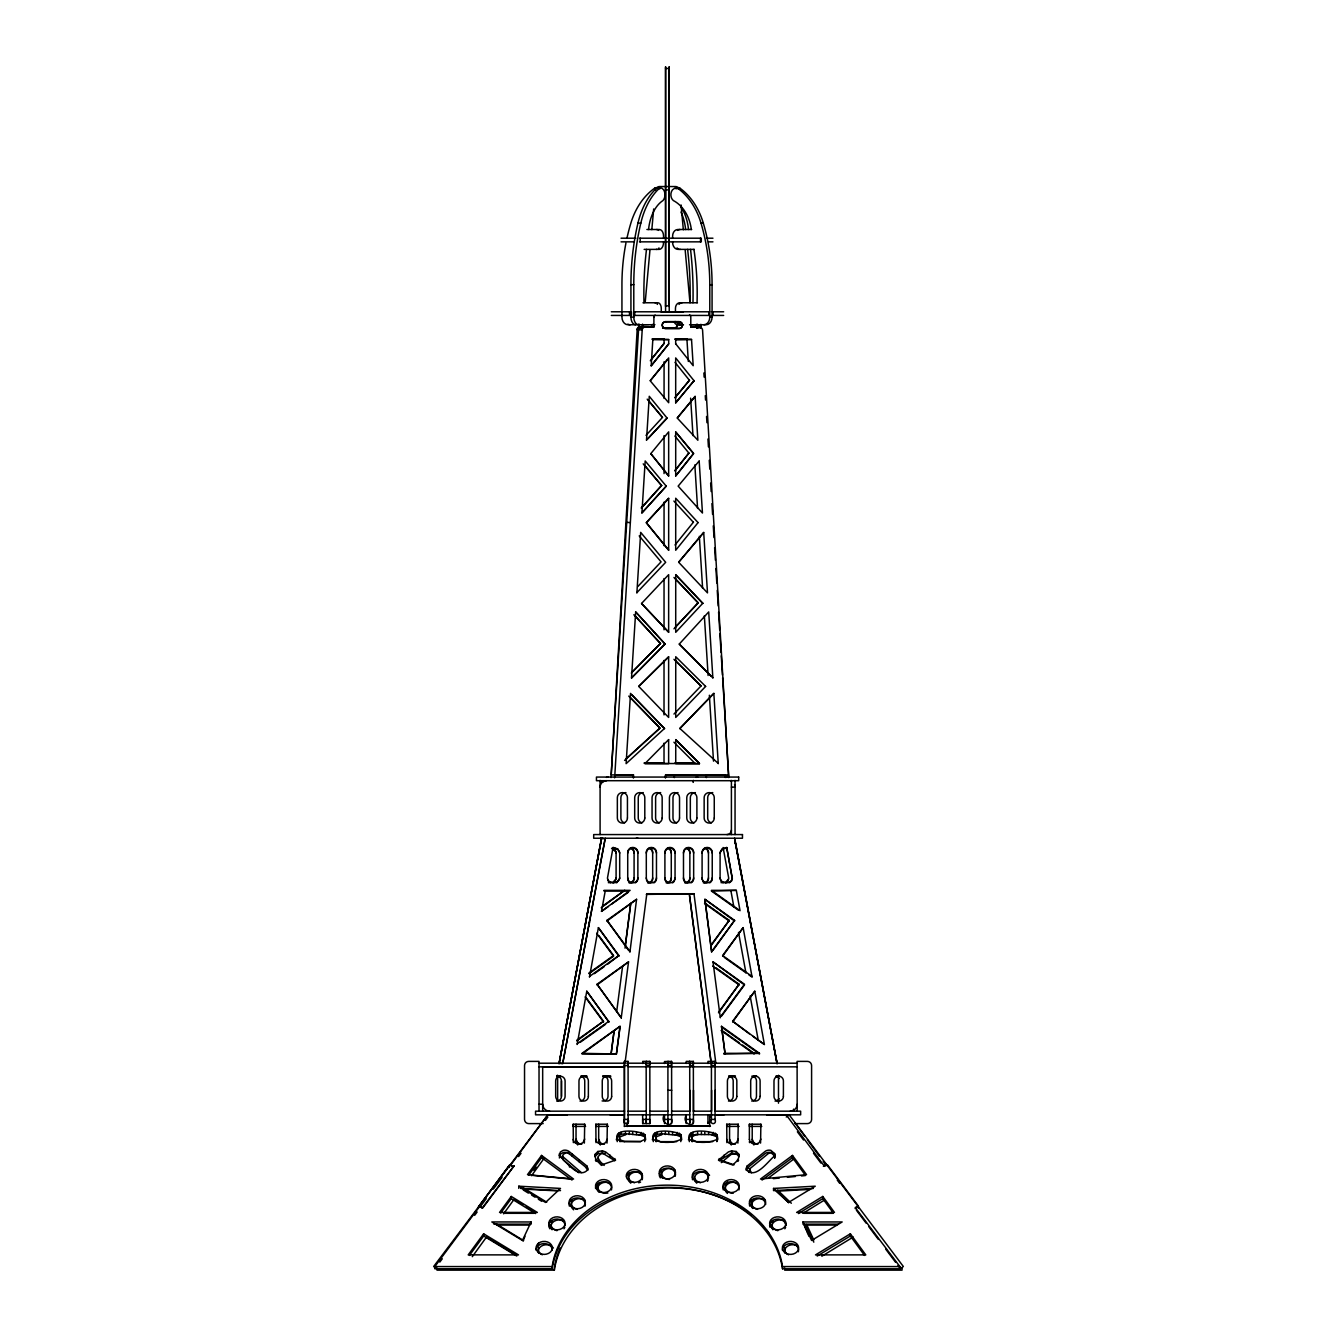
<?xml version="1.0" encoding="UTF-8"?>
<svg xmlns="http://www.w3.org/2000/svg" width="1337" height="1337" viewBox="0 0 1337 1337"><rect width="100%" height="100%" fill="white"/><g stroke="black" fill="none" stroke-linecap="round" stroke-linejoin="round"><path stroke-width="1.5" d="M584.687 1126.422L584.687 1124.216L573.189 1124.216L573.339 1142.65M584.687 1124.216L584.369 1143.085M607.349 1126.422L607.349 1124.216L595.834 1124.216L596.001 1142.65M607.349 1124.216L607.015 1143.085M624.396 1126.523L624.396 1114.908L610.09 1114.908M624.379 1065.572L624.396 1061.394L628.072 1061.394L628.156 1119.42C630.379 1125.102 622.173 1125.085 624.379 1119.42L624.379 1065.572L628.022 1065.572L628.039 1061.394M649.799 1061.394C651.403 1066.759 644.501 1066.809 646.155 1061.428L646.256 1123.598M665.575 311.788L665.575 66.85L665.575 306.591M664.522 1063.483L664.506 1061.545L671.592 1061.394L671.542 1065.572L667.898 1065.572L667.915 1061.428L667.915 1123.565M669.219 311.788L669.219 66.85L669.219 306.591M689.658 1121.509L689.792 1122.378L689.708 1061.394L689.909 1062.263M709.696 1126.523L709.696 1114.908L723.985 1114.908M738.225 1126.422L738.225 1124.216L726.726 1124.216L726.877 1142.65M738.225 1124.216L737.907 1143.085M749.372 1139.676L749.388 1124.216L760.887 1124.216L760.887 1126.422M760.887 1124.216L760.569 1143.085M715.111 1061.394L715.061 1119.42C717.284 1124.985 709.111 1125.102 711.418 1119.42L711.434 1061.428L711.418 1065.572L715.061 1065.572L715.078 1061.394L707.975 1061.394L708.042 1063.483M689.925 1122.378L689.658 1121.96M708.025 1122.378L708.025 1123.598L707.908 1114.824M667.898 1123.281L667.898 1121.024M689.909 1122.746L689.675 1123.565M646.139 1123.281L646.139 1122.378M689.675 1061.394L689.658 1065.572L693.301 1065.572L693.318 1061.394L686.215 1061.394L686.282 1063.483M774.741 1153.831L774.691 1157.992L774.741 1153.831L770.847 1150.355A5.716 4.563 0 0 0 765.015 1151.491L747.099 1166.065L746.213 1170.126L748.954 1166.616L765.015 1153.681A5.716 4.563 0 0 1 770.797 1152.544L774.741 1156.02M633.42 778.067L633.42 775.109L611.193 774.892L637.181 329.504A3.226 3.226 0 0 1 639.587 326.579M642.746 1123.598L642.629 1114.824M664.506 1123.598L664.522 1115.275M664.389 1114.824C658.823 1122.913 673.714 1129.431 671.675 1119.42L671.592 1061.394M693.351 1061.394L693.435 1119.42C695.424 1129.197 680.984 1123.414 686.282 1115.275M611.026 777.616L638.919 323.888M614.652 777.833L642.562 324.106M664.556 728.414L626.117 763.644L630.529 693.402L664.556 728.648L631.95 695.09M631.515 677.976L635.66 611.928L665.107 644.066L631.515 677.976L665.107 643.849M636.88 592.893L640.69 532.377L665.676 562.309L636.88 592.659M646.506 440.241L649.264 396.304L667.079 418.08L647.877 438.753M652.84 339.448L651.186 365.937L668.701 343.993L668.701 339.448L652.84 339.448L668.701 339.682M645.236 301.928L649.932 250.286M651.821 229.613L653.693 208.956M587.829 1167.92L587.628 1169.892C578.453 1179.719 566.153 1161.318 559.367 1155.803L560.337 1151.993L563.195 1150.355A5.816 4.646 0 0 1 569.077 1151.508L586.943 1166.048L587.829 1170.126L585.088 1166.616L569.044 1153.681M645.637 1139.776L645.019 1134.712C639.654 1130.751 612.847 1127.392 617.226 1139.458L617.243 1141.648M681.703 1139.776L681.068 1134.712C675.92 1130.751 648.646 1127.442 653.292 1139.458L653.292 1141.648M739.01 1154.416L738.642 1157.859A22.762 18.183 0 0 1 736.169 1161.736L732.726 1164.995L718.42 1160.115L728.381 1151.942L731.59 1150.856L736.219 1151.491L739.01 1154.416L739.01 1156.605L736.219 1153.681L731.59 1153.062L719.222 1160.733L719.222 1158.544M625.315 945.493L630.696 903.311M625.048 948.167L630.696 903.996M629.911 952.178L636.579 899.3L606.948 920.357L628.708 950.54M624.997 1063.199L646.824 893.734L693.97 893.734L715.847 1063.199M613.9 1032.114L611.093 1053.991L614.151 1030.86M616.675 1011.641L622.624 965.966M616.457 1053.322L620.034 1026.315L582.03 1053.322L616.457 1053.991L582.03 1053.991L620.034 1026.315M621.237 1017.791L628.54 961.888L597.054 984.249L621.237 1017.791L597.054 984.249M616.457 1053.991L620.034 1027M616.09 877.857L615.254 881.033L613.014 882.855M619.699 877.857C619.282 883.857 609.555 884.559 607.616 879.161M720.091 853.106L721.88 848.895L726.726 847.491L732.325 878.81L726.726 847.491M732.325 878.125L731.556 881.033L729.3 882.855M584.687 1139.091L582.999 1142.634L580.81 1143.72A5.716 4.579 0 0 1 573.824 1141.464L573.189 1139.391M607.349 1139.091L605.644 1142.634L603.472 1143.72A5.716 4.579 0 0 1 596.486 1141.464L595.834 1139.391M738.225 1139.091L736.537 1142.634L734.347 1143.72A5.716 4.579 0 0 1 730.069 1143.553A5.816 4.646 0 0 1 727.328 1141.447L726.726 1139.391M760.887 1139.091L759.182 1142.634L757.009 1143.72A5.716 4.579 0 0 1 750.024 1141.464L749.372 1139.391M577.149 1044.498L586.776 991.218L608.887 1021.936L586.776 991.218M589.467 977.146L598.391 927.644L618.914 955.537L607.466 964.345M608.235 906.57L601.5 911.366L605.226 891.027M619.699 853.106L617.895 848.895L613.065 847.491L607.449 878.125L608.235 881.033L610.491 882.855M560.42 1075.733L560.253 1076.619L556.677 1075.934M562.777 1063.032L605.31 838.232M588.715 926.574L589.5 922.497M655.832 1136.985L656.116 1141.781L655.832 1134.829L655.832 1136.985L662.066 1134.545M691.897 1134.829L692.182 1141.781L691.897 1136.985L695.792 1134.645M523.051 1241.054L525.006 1236.274M644.718 1141.648L645.019 1134.712M680.784 1141.648L681.068 1134.712M717.117 1134.712L717.819 1139.091L716.833 1141.648L717.117 1134.712C711.769 1130.751 684.962 1127.392 689.34 1139.458L689.34 1141.648M721.261 1162.638L731.222 1154.383L737.523 1153.714M615.872 879.161L613.014 882.186L608.352 882.687M720.292 851.819L723.167 848.778L726.726 848.176M728.548 879.161L725.69 882.186L721.027 882.687M732.175 879.161C730.32 884.058 722.147 884.058 720.292 879.161M531.073 1221.968L522.416 1240.452L491.832 1221.951L531.073 1221.968L531.073 1224.157L493.888 1224.14M559.367 1157.992L560.337 1154.182L563.211 1152.544A5.816 4.646 0 0 1 569.077 1153.697M774.691 1155.803C767.906 1161.318 755.589 1179.719 746.414 1169.892L746.213 1167.936M533.847 1170.31L536.187 1167.084M472.279 1256.68L486.518 1237.043L516.149 1255.142M503.581 1213.846L514.11 1199.322M531.508 1175.708L544.41 1157.909M483.66 1233.8L468.217 1254.858L518.489 1254.891L483.66 1233.8L483.66 1235.99L469.404 1255.443M511.252 1196.448L499.553 1212.425L537.357 1212.442L511.252 1196.448L511.252 1198.637L500.723 1213.01M541.552 1155.435L527.48 1174.655L573.573 1179.05L541.552 1155.435L541.569 1157.625L528.65 1175.24M748.804 974.807L752.079 977.146L743.138 927.644L722.615 955.537L752.079 976.461M722.615 956.206L743.138 927.644M718.554 1012.176L739.11 984.249L715.913 967.771M718.554 1012.861L739.11 984.249M720.309 1017.106L744.492 984.249L713.005 961.888L744.492 984.934L721.512 1016.137M749.355 1033.802L732.659 1021.267L754.77 991.218L764.396 1044.498L752.698 1036.175M732.659 1021.936L754.77 991.218M711.1 944.958L729.217 920.357L706.17 903.979M711.1 945.627L729.217 920.357M734.598 920.357L711.635 951.509L704.95 899.3L734.598 920.357L712.838 950.54M518.589 1156.572L521.029 1153.279M545.412 1120.389L547.852 1117.097M509.38 1165.312L478.529 1206.843L509.38 1165.312L509.38 1167.468M479.766 1207.344L486.25 1198.637M493.336 1189.061L502.077 1177.312M766.786 1114.908L786.24 1114.908L824.511 1166.332L827.519 1164.895L858.354 1206.024L855.229 1207.528L899.868 1266.574L899.868 1268.78L782.529 1268.78A116.052 92.704 0 0 0 667.364 1187.34A116.052 92.704 0 0 0 552.148 1268.763L434.826 1268.763L434.826 1266.574L479.615 1206.475L482.757 1207.963L514.26 1165.697L513.441 1166.766L510.45 1165.329L547.852 1114.908L567.306 1114.908M439.806 1262.095L442.296 1258.752M474.652 1215.333L477.142 1212.007M547.852 1114.824L433.656 1266.507L436.564 1268.713M651.57 359.001L664.088 343.325M650.317 360.789L664.088 343.542L664.088 338.996L652.189 338.996M651.186 365.703L668.701 343.776M674.918 470.574L688.956 452.976L674.918 470.808M675.703 475.822L693.569 453.427L675.703 431.868L675.703 476.056L693.569 453.644L675.703 432.085M650.25 380.61L668.684 357.932L668.684 402.738L650.25 380.844L667.364 359.787M675.035 544.978L693.435 522.149M677.291 417.863L695.106 396.304L697.864 440.241L677.291 418.08L695.106 396.537M650.801 453.644L668.667 431.868L668.667 476.056L650.801 453.644L668.667 475.822M675.018 397.557L689.508 380.176L675.018 397.774M675.686 402.738L694.12 380.61L675.686 402.972L675.686 357.932L694.12 380.844M678.695 562.075L703.697 532.377L707.49 592.893L678.695 562.309L703.697 532.594M699.184 460.964L678.143 486.133L702.46 513.024L699.184 461.198M641.359 507.876L661.614 485.465L644.518 465.192M641.359 508.093L661.614 485.465M641.91 512.806L666.244 486.133L641.91 513.024L645.186 460.964L666.244 486.133M668.667 498.45L646.323 522.817L668.667 550.259L668.667 498.233L646.323 522.6L668.667 550.042M711.401 676.505L679.263 644.066L708.71 611.928L712.855 677.976M646.005 435.361L662.467 417.411L648.462 400.482M646.506 440.007L667.079 418.08M675.386 627.086L698.215 602.786L675.386 578.737M673.965 628.825L698.215 602.786M637.749 586.609L661.063 561.858L639.203 535.886M641.543 603.472L668.65 574.676L668.65 632.317L641.543 603.472L668.65 632.083M595.049 1154.416L597.84 1151.491L602.452 1150.856L605.678 1151.942L615.622 1160.115L601.316 1164.995L597.873 1161.736A22.762 18.183 0 0 1 595.416 1157.859L595.049 1154.416L595.049 1156.605L597.84 1153.681L602.452 1153.062L614.836 1160.733L614.836 1158.544M552.331 1250.095A8.139 6.501 0 0 0 547.318 1244.095A8.139 6.501 0 0 0 538.443 1245.499L537.156 1246.836A8.139 6.501 0 0 0 536.07 1250.095M673.965 714.058L701.023 685.965L675.386 660.528M718.253 763.644L713.841 693.402L679.814 728.414L718.253 763.427M679.814 728.648L713.841 693.402M632.752 671.408L660.495 643.398L635.259 616.039M631.281 673.113L660.495 643.398M638.735 686.416L668.634 656.734L668.634 717.434L638.735 686.416L668.634 656.952M643.949 1134.645C636.813 1137.068 618.413 1128.662 616.324 1139.776M679.998 1134.645C672.879 1137.068 654.478 1128.662 652.372 1139.776M698.131 1134.545L690.677 1135.414L688.421 1139.776M626.117 758.764L659.943 727.963L630.162 697.329M624.58 760.402L659.943 728.197L628.758 696.109M644.718 1139.458L640.54 1141.464L624.195 1141.48M680.784 1139.458C672.912 1143.352 661.163 1143.352 653.292 1139.458M716.833 1139.458C708.961 1143.352 697.212 1143.352 689.34 1139.458M786.24 1117.013L789.148 1114.824L903.344 1266.507L900.436 1268.713L897.979 1265.454M823.391 1166.365L826.299 1164.176M855.179 1208.598L858.087 1206.392M768.123 1178.181L793.743 1159.095M792.49 1155.435L760.469 1179.05L806.562 1174.655L792.49 1155.435L792.49 1157.625L805.392 1175.256M762.073 1180.053L792.49 1157.625M602.853 905.901L624.747 890.342L601.182 907.773M611.594 904.18L628.44 892.214M606.948 921.043L636.579 899.3M588.999 972.985L613.549 955.537L599.06 935.85M588.999 973.654L613.549 956.206L596.653 933.243M589.467 976.461L618.914 955.537M594.38 973.654L604.19 966.668M597.054 984.934L628.54 961.888M576.782 1040.253L603.505 1021.267L586.308 997.903M576.782 1040.921L603.505 1021.267M577.149 1043.813L608.887 1021.267M580.492 1042.108L605.544 1024.309M616.624 882.855L619.699 878.543L619.699 852.438M725.69 882.855L727.93 881.033L728.715 878.125L723.116 847.491M803.002 1213.327L823.893 1200.409M822.773 1196.448L796.651 1212.442L834.472 1212.425L822.773 1196.448L822.773 1198.637L833.302 1213.027M798.406 1213.561L822.773 1198.637M821.854 1256.212L853.223 1237.043M850.349 1233.8L815.503 1254.891L865.774 1254.875L850.349 1233.8L850.349 1235.99L864.588 1255.443M817.241 1256.028L850.349 1235.99M675.887 188.768L679.915 188.166A67.552 52.427 90 0 1 703.295 223.078A173.258 134.469 -90 0 1 712.069 284.681L712.069 317.136A7.604 5.9 -90 0 1 706.17 324.741L689.541 324.741M626.986 238.036A173.258 136.959 90 0 1 630.88 223.078A67.552 53.396 -90 0 1 654.695 188.166L661.748 188.116L663.67 189.837A6.835 4.245 90 0 1 663.77 199.497L662.901 200.6A37.72 23.448 90 0 0 648.562 229.513M775.844 1076.252L779.504 1075.951L775.911 1076.603M654.695 188.166L657.486 188.116M605.31 1153.296L600.681 1153.931L597.89 1156.873L598.257 1160.349A22.762 18.367 0 0 0 600.731 1164.276L601.767 1165.446M773.338 1178.632L779.354 1178.064M787.376 1177.279L795.381 1176.51M801.398 1175.942L805.409 1175.557M697.379 326.462L701.006 326.245M697.463 327.916L701.106 327.699M728.732 777.165L725.105 777.399L724.921 774.658M636.278 838.232L636.529 838.215A2.039 2.039 0 0 0 637.649 837.697M773.538 1188.426L815.252 1186.203L788.479 1202.464L773.538 1188.426L773.538 1190.615L813.28 1188.493M810.172 1189.412L776.396 1191.217L788.746 1202.732M626.017 1134.545L619.783 1136.985L620.067 1141.781L619.081 1137.035M665.575 68.488L669.219 68.488M691.329 229.513A37.72 29.28 -90 0 0 673.43 200.6L672.344 199.497A6.835 5.298 -90 0 1 672.478 189.837L674.867 188.116L679.915 188.166M665.575 189.887L669.219 189.887M635.66 324.741A7.604 4.73 -90 0 1 630.93 317.136L630.93 284.681A173.258 107.712 90 0 1 637.966 223.078L640.824 223.078A67.552 41.999 90 0 1 659.542 188.166M677.625 188.166A67.552 52.427 90 0 1 700.989 223.078L703.295 223.078M646.907 229.513L659.442 229.513A6.601 4.095 -90 0 1 663.553 236.114L663.553 238.203M691.68 229.513L677.742 229.513A6.601 5.114 -90 0 0 672.611 236.114L672.611 238.203M621.053 238.203L635.86 238.203M639.454 238.203L701.29 238.203L701.29 241.847L639.454 241.847M706.504 238.203L712.955 238.203M621.053 241.847L634.239 241.847M708.961 241.847L712.955 241.847M644.15 249.384L659.208 249.384A6.969 4.329 90 0 0 663.553 242.415L663.553 241.847M694.237 249.384L678.026 249.384A6.969 5.415 -90 0 1 672.611 242.415L672.611 241.847M630.93 284.681L633.788 284.681A173.258 107.712 -90 0 1 640.824 223.078M700.989 223.078A173.258 134.469 90 0 1 709.78 284.681L712.069 284.681M642.997 302.764L657.821 302.764A5.565 3.459 -90 0 1 661.28 308.329L661.28 311.788M697.429 302.764L679.764 302.764A5.565 4.312 -90 0 0 675.452 308.329L675.452 311.788M665.575 305.839L669.219 305.839M611.327 311.788L630.696 311.788L630.696 315.432L611.327 315.432M709.763 311.788L633.521 311.788L633.521 315.432L709.763 315.432M712.069 311.788L723.651 311.788M661.865 312.173A2.239 2.239 0 0 1 662.734 312.006L682.004 312.006A2.239 2.239 0 0 1 682.856 312.173M712.069 315.432L723.651 315.432M630.93 317.136L633.788 317.136A7.604 4.73 -90 0 0 638.501 324.741M703.88 324.741A7.604 5.9 -90 0 0 709.78 317.136L712.069 317.136M665.609 321.599L679.079 321.599A3.393 3.393 0 0 1 682.02 326.679L681.469 327.598A3.393 3.393 0 0 1 679.079 328.601L665.609 328.601A3.393 3.393 0 0 1 663.219 327.598L662.667 326.679A3.393 3.393 0 0 1 665.609 321.599L665.609 321.816A3.393 3.393 0 0 0 662.667 326.896M665.609 321.816L679.079 321.816A3.393 3.393 0 0 1 682.02 326.896M654.796 324.741L627.939 324.741A7.604 6 -90 0 1 621.939 317.136L621.939 284.681A173.258 136.959 90 0 1 625.933 243.117M674.149 321.933A7.153 4.312 90 0 0 677.575 324.741L683.508 324.741M642.111 326.479L648.963 326.696L640.406 326.696M690.911 326.479L694.271 326.479A3.242 3.242 0 0 1 697.212 328.334M690.911 326.696L694.271 326.696A3.242 3.242 0 0 1 697.012 328.2M638.568 329.721L642.195 329.955A3.242 3.242 0 0 1 645.487 326.913L653.893 326.913M690.794 326.913L699.351 327.147A3.226 3.226 0 0 1 702.577 330.172L728.565 775.326L665.442 775.326M699.351 327.147L690.794 327.147L690.794 317.12A2.607 2.607 0 0 0 689.491 314.863M662.6 327.933L674.149 327.933A3.393 3.393 0 0 0 676.539 326.93M662.6 328.15L674.149 328.15A3.393 3.393 0 0 0 676.539 327.164L677.09 326.228A3.393 3.393 0 0 0 677.541 324.54M663.219 327.381A3.393 3.393 0 0 0 665.609 328.367L679.079 328.367A3.393 3.393 0 0 0 681.469 327.381M675.018 338.996L686.917 338.996L688.321 361.441M652.189 339.23L664.088 339.23M675.018 339.23L686.917 338.996M675.67 343.776L693.184 365.703L691.53 339.448L675.67 339.448L675.67 343.993M675.67 339.682L691.53 339.448M644.25 762.976L664.021 762.976M675.085 762.976L694.839 762.976M644.25 763.193L664.021 763.193L664.021 743.138M675.085 763.193L694.839 763.193L673.915 742.202M644.919 763.427L699.452 763.644L675.737 763.644L675.737 739.612L699.452 763.427M615.254 774.892L633.588 774.892M666.16 774.892L674.316 774.892M706.337 774.892L724.921 774.892M633.42 775.326L614.836 775.109M600.096 781.56L603.739 781.56M731.406 787.125L735.049 787.125A6.418 6.418 0 0 0 734.565 784.669M603.99 890.342L630.111 890.342L601.5 911.366M736.319 890.342L711.418 890.342L740.046 910.681L736.319 890.342L711.418 891.027L738.358 910.163M603.99 891.027L628.039 891.027M646.306 894.403L693.97 893.734M723.768 1053.322L759.5 1053.322L723.768 1053.991M539.062 1063.199L624.463 1063.199M626.786 1063.199L797.17 1063.199M539.028 1066.842L624.396 1066.842M628.189 1066.842L797.17 1066.842M581.227 1075.733A6.434 6.317 0 0 0 582.915 1075.951L586.876 1075.951M602.736 1075.951L610.675 1075.951M728.682 1075.934L735.417 1075.951M581.227 1076.402A6.434 6.317 0 0 0 582.915 1076.619L586.876 1076.619M602.736 1076.619L610.675 1076.619M728.682 1076.603L735.417 1076.619M667.948 1090.273L671.742 1090.273M539.028 1104.228L542.672 1104.228A6.952 6.952 0 0 0 549.624 1111.181M624.58 1111.181L535.552 1111.181L535.552 1114.824L624.513 1114.824L624.429 1061.394M628.056 1111.181L646.339 1111.181M649.815 1111.181L668.099 1111.181M671.575 1111.181L689.859 1111.181L689.859 1090.273M693.335 1111.181L711.618 1111.181L711.618 1090.273M715.094 1111.181L800.646 1111.181L800.646 1114.824L715.094 1114.824M627.822 1114.824L689.792 1114.824M693.335 1114.824L711.551 1114.824M624.379 1119.42L628.022 1119.42L628.039 1123.598M664.389 1119.42L671.675 1119.42L671.558 1123.598M686.148 1114.824L686.148 1119.42L693.301 1119.42L693.318 1123.598M711.418 1119.42L715.061 1119.42M543.156 1123.598L528.717 1123.598A4.178 4.178 0 0 1 524.539 1119.42L524.539 1065.572A4.178 4.178 0 0 1 528.717 1061.394L539.028 1061.394L539.028 1111.181M795.047 1123.598L807.414 1123.598A4.178 4.178 0 0 0 811.592 1119.42L811.592 1065.572A4.178 4.178 0 0 0 807.414 1061.394L797.103 1061.394L797.17 1111.181M624.396 1126.222L709.696 1126.222M585.606 1126.389L573.189 1126.422L573.189 1124.216M608.268 1126.389L595.851 1126.422L595.834 1124.216M627.22 1126.255L710.432 1126.255M739.144 1126.389L726.726 1126.422L726.726 1124.216M761.806 1126.389L749.388 1126.422L749.388 1124.216M695.29 1134.495L716.064 1134.645M640.59 1141.664L621.421 1141.464L617.226 1139.458M676.639 1141.664L660.311 1141.648L656.116 1139.625M712.705 1141.664L696.36 1141.648L692.182 1139.625M504.4 1213.311L534.248 1213.311M803.504 1213.311L833.352 1213.311M802.935 1221.968L842.176 1221.951L811.592 1240.452L802.935 1221.968L806.178 1230.241M802.935 1224.157L838.048 1224.14M496.762 1225.076L529.803 1225.093M836.795 1225.076L805.81 1225.093L813.815 1242.157M434.826 1266.574L552.148 1266.574A116.052 92.704 0 0 1 667.364 1185.15A116.052 92.704 0 0 1 782.529 1266.574L899.868 1266.574M751.143 1214.965A116.052 93.623 0 0 0 631.432 1193.105A116.052 93.623 0 0 0 554.337 1270.15L436.998 1270.15L436.998 1267.994M624.58 1066.943L542.672 1066.842L542.672 1111.181M710.9 1134.495L717.117 1136.901M674.834 1134.495L681.068 1136.901M638.785 1134.495L645.019 1136.901M518.773 1186.203L560.504 1188.426L545.529 1202.448L518.773 1186.203L518.773 1188.392M520.761 1188.493L560.504 1190.615M523.619 1189.078L557.395 1190.899M638.752 326.696L642.378 326.913M638.651 328.15L642.295 328.367M626.719 522.366L630.362 522.583M601.968 838.232L601.717 838.215A1.872 1.872 0 0 1 600.664 837.697M532.327 1175.357L570.414 1179.017M785.421 1222.854L785.838 1225.093M556.744 1075.566L560.32 1076.252A4.713 4.713 0 0 1 565.1 1080.898L565.1 1096.373A4.713 4.713 0 0 1 560.387 1101.086A4.713 4.713 0 0 1 555.674 1096.373L555.657 1080.898A4.713 4.713 0 0 1 560.387 1076.185M676.789 187.915L677.859 188.166M624.245 1141.648L620.067 1139.625M721.261 1160.483L734.03 1164.828M611.527 848.293L615.872 851.819M752.213 1139.241L753.901 1142.817L756.09 1143.937A5.716 4.613 0 0 0 757.979 1144.188M729.567 1139.241L731.255 1142.817L733.428 1143.937A5.716 4.613 0 0 0 735.317 1144.188M598.675 1139.241L600.363 1142.817L602.552 1143.937A5.716 4.613 0 0 0 604.424 1144.188M576.03 1139.241L577.718 1142.817L579.89 1143.937A5.716 4.613 0 0 0 581.779 1144.188M483.66 1235.99L516.75 1256.028M496.395 1223.957L523.586 1240.586M523.302 1187.858L546.733 1202.214M523.302 1189.997L528.316 1193.089M531.675 1195.128L535.017 1197.183M538.36 1199.239L541.702 1201.294M511.252 1198.637L535.619 1213.561M515.848 1200.409L522.817 1204.704M526.293 1206.86L535.001 1212.241M723.167 882.855L720.91 881.033L720.091 877.857M613.014 848.109L615.254 849.931L616.09 853.106M659.926 188.768L656.684 188.166A67.552 41.999 90 0 0 637.966 223.078M751.377 1172.766L749.071 1168.371M704.95 899.3L734.598 921.043M704.532 903.478L729.217 921.043M724.253 957.376L745.528 972.484M712.604 966.083L739.11 984.934M732.659 1021.267L764.396 1044.498M721.512 1026.315L725.089 1053.991L721.512 1026.315L759.5 1053.322M721.512 1027L759.5 1053.991M722.749 1031.011L739.261 1042.76M742.57 1045.099L754.135 1053.322M721.094 1030.509L754.135 1053.991M541.569 1157.625L571.969 1180.053M510.216 1164.811L513.124 1167.017L482.139 1208.163L479.248 1205.957M581.344 1172.599L562.208 1156.121L563.328 1160.115L578.787 1172.733M604.174 1165.413L600.731 1162.12A22.762 18.367 0 0 1 598.257 1158.193M777.649 1190.164L791.354 1203.25M673.965 659.325L701.023 685.965M675.737 739.846L699.452 763.644M712.855 677.759L679.263 644.066M675.72 574.91L702.827 603.472M673.965 577.467L698.215 603.02M665.107 644.066L635.66 611.928M633.855 614.736L660.495 643.632M673.881 501.057L693.435 522.366M643.197 463.855L661.614 485.682M674.918 436.029L688.956 453.21M647.192 399.161L662.467 417.411M675.018 362.344L689.508 380.393M752.213 1141.397L753.901 1144.973L753.901 1142.817M729.567 1141.397L731.255 1144.973L731.255 1142.817M598.675 1141.397L600.363 1144.973L600.363 1142.817M576.03 1141.397L577.718 1144.973L577.718 1142.817M797.387 1131.821L803.57 1140.043M813.481 1153.213L820.918 1163.073M856.399 1210.219L866.192 1223.221M868.632 1226.464L878.409 1239.466M885.762 1249.209L895.539 1262.212M837.263 1180.086L839.686 1183.329M606.948 920.357L629.911 951.509M618.914 956.206L598.391 927.644M585.088 996.901L603.505 1021.936M795.147 1123.13L804.907 1136.417M807.347 1139.742L819.531 1156.355M823.191 1161.335L825.631 1164.661M806.612 1224.475L813.815 1240.017M619.499 851.819L617.895 849.58L613.065 847.491M806.896 1231.761L809.002 1236.29M734.548 838.232L777.098 1063.884L735.049 841.558L735.049 843.112M734.682 838.232L777.098 1063.199M733.929 907.288L730.955 891.027M738.509 932.39L745.962 973.069M750.141 995.931L758.28 1040.437M785.905 1225.528L785.621 1223.856A8.139 6.501 0 0 0 775.661 1219.26A8.139 6.501 0 0 0 769.911 1227.216M749.372 1141.581L749.539 1142.65M713.005 961.888L720.309 1017.791M704.95 899.968L711.635 952.178M711.2 1063.717L689.591 895.64M681.085 204.979L683.341 229.73M685.212 250.37L689.909 301.945M690.627 398.159L692.984 435.628M694.839 464.892L697.58 508.428M699.335 536.304L702.61 588.28M704.348 615.822L708.109 675.469M709.362 695.24L713.507 761.137M700.889 324.306L701.123 328.1M703.88 372.956L704.131 377.118M705.284 395.635L705.552 400.047M706.554 416.442L706.939 422.693M707.942 439.021L708.426 446.876M709.245 460.296L709.797 469.153M710.649 483.092L711.167 491.531M711.919 503.648L712.588 514.411M713.289 525.842L714.008 537.608M714.626 547.652L715.395 560.186M715.913 568.492L716.799 583.066M717.25 590.336L718.203 605.945M718.587 612.179L719.674 629.76M719.924 633.872L721.061 652.389M721.278 655.865L722.465 675.085M722.632 677.826L728.765 777.516M697.245 324.54L697.479 328.334M711.668 1061.394L711.668 1062.263M686.165 1123.598L686.148 1119.42M668.149 1061.394L668.149 1062.263M646.389 1061.394L646.389 1062.263M649.799 1123.598L649.782 1119.42L642.629 1119.42L642.646 1123.598L649.899 1123.598L649.832 1061.394L642.696 1061.394L642.763 1063.483M624.513 1122.746L624.529 1123.598M562.208 1158.277L563.178 1154.433L566.052 1152.778A5.816 4.696 0 0 1 568.509 1152.594M668.049 1123.281L667.898 1121.509M646.272 1122.746L646.139 1119.42M646.272 1121.96L646.272 1119.42M858.354 1206.024L858.354 1208.23M782.529 1266.574L782.529 1268.78M747.099 1166.065L747.099 1168.254M736.219 1151.491L736.219 1153.681M731.59 1150.856L731.59 1153.062M724.219 1154.934L724.219 1157.123M715.512 1133.208L715.512 1135.414M713.223 1132.389L713.223 1134.578M709.696 1114.908L709.696 1117.097M708.61 1132.305L708.61 1134.495M704.766 1132.305L704.766 1134.495M701.424 1132.305L701.424 1134.495M697.58 1132.305L697.58 1134.495M692.95 1132.389L692.95 1134.578M690.677 1133.208L690.677 1135.414M689.658 1119.42L689.792 1120.506M679.447 1133.208L679.447 1135.414M677.174 1132.389L677.174 1134.578M672.561 1132.305L672.561 1134.495M668.717 1132.305L668.717 1134.495M668.032 1119.42L668.032 1120.506M667.898 1119.42L668.032 1121.024M665.358 1132.305L665.358 1134.495M661.531 1132.305L661.531 1134.495M656.902 1132.389L656.902 1134.578M654.629 1133.208L654.629 1135.414M643.398 1133.208L643.398 1135.414M641.108 1132.389L641.108 1134.578M636.496 1132.305L636.496 1134.495M632.652 1132.305L632.652 1134.495M629.309 1132.305L629.309 1134.495M625.465 1132.305L625.465 1134.495M620.853 1132.389L620.853 1134.578M618.563 1133.208L618.563 1135.414M609.839 1154.934L609.839 1157.123M602.452 1150.856L602.452 1153.062M597.84 1151.491L597.84 1153.681M586.943 1166.048L586.943 1168.254M579.239 1159.697L579.239 1161.903M572.353 1154.165L572.353 1156.355M569.462 1164.878L569.462 1167.067M559.317 1153.831L559.317 1156.02M552.148 1266.574L552.148 1268.763M538.376 1243.393L538.376 1245.583M902.04 1267.994L902.04 1270.15L784.719 1270.15L784.719 1267.994M793.51 1109.142L793.51 1111.181M778.485 1075.266L778.485 1103.192M752.53 1141.063L752.53 1143.219M752.213 1124.233L752.213 1141.631M749.255 1170.36L749.255 1172.516L749.94 1168.638L767.856 1153.931A5.716 4.613 0 0 1 773.638 1152.778M735.049 780.39L735.049 834.572M731.406 780.925L731.406 834.572M729.885 1141.063L729.885 1143.219M729.567 1124.233L729.567 1141.631M728.565 775.326L665.442 775.109L665.442 778.067M720.091 852.438L720.091 878.543M715.262 1090.273L715.262 1111.181M713.022 311.788L713.022 315.432M711.234 1063.032L689.34 894.403M709.78 284.681L709.78 317.136M708.811 311.788L708.811 315.432M706.337 774.658L706.337 777.616M700.504 238.203L700.504 241.847M693.502 1090.273L693.502 1111.181M693.168 780.708L693.168 782.396M682.004 312.006L682.004 311.788A2.239 2.239 0 0 1 683.357 312.24M674.316 774.658L674.316 777.616M664.071 361.792L664.071 398.443M664.054 435.628L664.054 473.599M664.054 502.144L664.054 545.663M664.038 578.553L664.038 629.811M664.021 660.445L664.021 714.911M662.734 312.006L662.734 311.788A2.239 2.239 0 0 0 661.364 312.24M653.893 317.12L653.893 327.147L645.487 326.913M646.306 878.543L646.306 852.438A5.081 4.997 0 0 1 651.386 847.441A5.081 4.997 0 0 1 656.467 852.438L656.467 878.543A5.081 4.997 0 0 1 656.283 879.83M640.189 238.203L640.189 241.847M637.181 329.504L637.181 329.738A3.226 3.226 0 0 1 639.587 326.796M634.691 311.788L634.691 315.432M633.788 284.681L633.788 317.136M629.526 311.788L629.526 315.432M627.22 1122.445L627.22 1126.506M616.09 852.438L616.09 878.543M600.096 780.39L600.096 834.572M598.993 1141.063L598.993 1143.219M598.675 1124.233L598.675 1141.631M576.347 1141.063L576.347 1143.219M576.03 1124.233L576.03 1141.631M561.456 1080.898L561.456 1096.373M557.646 1075.266L557.646 1101.203M554.337 1270.15L554.337 1267.994A116.052 93.623 0 0 1 560.17 1248.023M551.045 1226.029L550.978 1224.324A8.139 6.568 0 0 0 557.011 1230.675M698.867 324.674A7.604 4.579 -90 0 1 698.265 324.741M680.483 324.741A7.153 4.312 90 0 1 677.057 321.933M690.527 249.384A232.404 140.218 -90 0 1 692.967 302.764M681.168 207.369A37.72 22.762 -90 0 1 688.505 229.513M697.129 324.156A7.604 4.579 -90 0 1 695.357 324.741M687.619 249.384A232.404 140.218 -90 0 1 690.059 302.764M680.934 212.048A37.72 22.762 -90 0 1 685.614 229.513M630.178 324.741A7.604 6 -90 0 1 627.872 324.156M654.211 324.674A7.153 5.649 90 0 1 653.475 324.741M653.409 324.189A7.153 5.649 90 0 1 651.236 324.741M654.562 324.674A7.153 4.446 -90 0 1 653.977 324.741M657.069 303.917A5.565 3.459 -90 0 1 657.42 304.401M654.963 302.764A5.565 3.459 -90 0 1 655.414 302.814M658.991 247.947A6.969 4.329 -90 0 1 658.523 248.448M656.918 249.334A6.969 4.329 -90 0 1 656.35 249.384M656.601 229.513A6.601 4.095 -90 0 1 658.64 230.399M643.983 302.764A232.404 144.48 90 0 1 646.49 249.384M681.001 324.741A7.153 5.549 -90 0 1 676.589 321.933M693.92 249.384A232.404 180.361 90 0 1 697.045 302.764M682.572 324.674A7.153 5.549 -90 0 1 681.168 324.189M679.915 323.253A7.153 5.549 -90 0 1 679.38 322.635M679.012 304.401A5.565 4.312 -90 0 1 679.915 303.516M681.502 302.814A5.565 4.312 -90 0 1 682.071 302.764M680.332 249.384A6.969 5.415 90 0 1 679.614 249.334M678.26 248.866A6.969 5.415 90 0 1 677.04 247.947M677.475 230.399A6.601 5.114 -90 0 1 680.032 229.513M655.381 190.355A4.195 4.195 0 0 1 659.559 186.545L675.419 186.545A4.379 4.379 0 0 1 679.346 188.985M677.424 323.888A3.393 3.393 0 0 1 677.09 326.462M675.018 321.498A3.393 3.393 0 0 1 675.837 321.833M653.893 317.354A2.607 2.607 0 0 1 655.197 315.097M606.513 777.415A4.496 4.496 0 0 1 608.235 777.064M676.723 822.907A5.047 5.047 0 0 1 672.979 818.01L672.979 797.671A5.047 5.047 0 0 1 678.026 792.607M694.087 822.907A5.047 5.047 0 0 1 690.327 818.01L690.327 797.671A5.047 5.047 0 0 1 695.39 792.607M711.434 822.907A5.047 5.047 0 0 1 707.691 818.01L707.691 797.671A5.047 5.047 0 0 1 712.755 792.607M659.358 822.907A5.047 5.047 0 0 1 655.615 818.01L655.615 797.671A5.047 5.047 0 0 1 660.662 792.607M624.63 822.907A5.047 5.047 0 0 1 620.886 818.01L620.886 797.671A5.047 5.047 0 0 1 625.95 792.607M643.298 792.607A5.047 5.047 0 0 0 638.25 797.671L638.25 818.01A5.047 5.047 0 0 0 641.994 822.907M600.096 787.125A6.418 6.418 0 0 1 606.513 780.708M726.91 777.064A4.496 4.496 0 0 1 728.632 777.415M731.239 780.39A4.496 4.496 0 0 1 731.406 781.56M731.406 830.093A4.496 4.496 0 0 1 726.91 834.572M693.168 781.56A4.496 4.496 0 0 1 693.335 780.39M695.942 777.415A4.496 4.496 0 0 1 697.663 777.064M631.549 882.855A5.081 4.997 0 0 0 634.089 878.543L634.089 852.438A5.081 4.997 0 0 0 631.549 848.109M630.312 848.293A5.081 4.997 0 0 1 634.089 853.106M686.098 848.293A5.081 4.997 0 0 1 689.859 853.106M687.318 882.855A5.081 4.997 0 0 0 689.859 878.543L689.859 852.438A5.081 4.997 0 0 0 687.318 848.109M704.683 848.293A5.081 4.997 0 0 1 708.46 853.106M705.919 882.855A5.081 4.997 0 0 0 708.46 878.543L708.46 852.438A5.081 4.997 0 0 0 708.276 851.134M667.497 848.293A5.081 4.997 0 0 1 671.274 853.106M668.734 882.855A5.081 4.997 0 0 0 671.274 878.543L671.274 852.438A5.081 4.997 0 0 0 668.734 848.109M650.133 882.855A5.081 4.997 0 0 0 652.673 878.543L652.673 852.438A5.081 4.997 0 0 0 650.133 848.109M648.913 848.293A5.081 4.997 0 0 1 652.673 853.106M634.089 877.857A5.081 4.997 0 0 1 629.008 882.855M689.859 877.857A5.081 4.997 0 0 1 684.778 882.855M705.919 848.109A5.081 4.997 0 0 1 707.774 849.931M708.46 877.857A5.081 4.997 0 0 1 703.379 882.855M671.274 877.857A5.081 4.997 0 0 1 666.194 882.855M652.673 877.857A5.081 4.997 0 0 1 647.593 882.855M586.041 1076.385A6.551 6.451 0 0 1 584.453 1075.733M756.491 1075.767A6.434 6.317 0 0 1 753.266 1076.619L753.266 1075.951A6.434 6.317 0 0 0 754.937 1075.733M709.713 882.855A5.081 4.997 0 0 0 712.237 878.543L712.237 852.438A5.081 4.997 0 0 0 707.173 847.441A5.081 4.997 0 0 0 702.092 852.438L702.092 878.543A5.081 4.997 0 0 0 702.259 879.83M704.632 882.855A5.081 4.997 0 0 1 702.761 881.033M702.092 853.106A5.081 4.997 0 0 1 707.173 848.109A5.081 4.997 0 0 1 712.237 853.106M655.782 881.033A5.081 4.997 0 0 1 653.927 882.855M648.846 882.855A5.081 4.997 0 0 1 646.473 879.83M646.306 853.106A5.081 4.997 0 0 1 651.386 848.109A5.081 4.997 0 0 1 656.467 853.106M635.326 882.855A5.081 4.997 0 0 0 637.866 878.543L637.866 852.438A5.081 4.997 0 0 0 632.785 847.441A5.081 4.997 0 0 0 627.721 852.438L627.721 878.543A5.081 4.997 0 0 0 630.245 882.855M627.721 853.106A5.081 4.997 0 0 1 632.785 848.109A5.081 4.997 0 0 1 637.866 853.106M674.884 879.83A5.081 4.997 0 0 0 675.051 878.543L675.051 852.438A5.081 4.997 0 0 0 669.987 847.441A5.081 4.997 0 0 0 664.907 852.438L664.907 878.543A5.081 4.997 0 0 0 667.447 882.855M674.383 881.033A5.081 4.997 0 0 1 672.511 882.855M664.907 853.106A5.081 4.997 0 0 1 669.987 848.109A5.081 4.997 0 0 1 675.051 853.106M691.112 882.855A5.081 4.997 0 0 0 693.652 878.543L693.652 852.438A5.081 4.997 0 0 0 688.572 847.441A5.081 4.997 0 0 0 683.491 852.438L683.491 878.543A5.081 4.997 0 0 0 686.031 882.855M683.491 853.106A5.081 4.997 0 0 1 688.572 848.109A5.081 4.997 0 0 1 693.652 853.106M712.237 877.857A5.081 4.997 0 0 1 707.173 882.855A5.081 4.997 0 0 1 702.092 877.857M656.467 877.857A5.081 4.997 0 0 1 651.386 882.855A5.081 4.997 0 0 1 646.306 877.857M637.866 877.857A5.081 4.997 0 0 1 632.785 882.855A5.081 4.997 0 0 1 627.721 877.857M675.051 877.857A5.081 4.997 0 0 1 669.987 882.855A5.081 4.997 0 0 1 664.907 877.857M693.652 877.857A5.081 4.997 0 0 1 688.572 882.855A5.081 4.997 0 0 1 683.491 877.857M556.727 1076.185A4.713 4.713 0 0 1 561.44 1080.898L561.44 1096.373A4.713 4.713 0 0 1 556.727 1101.086M581.244 1076.352A4.713 4.713 0 0 1 584.737 1080.898L584.737 1096.373A4.713 4.713 0 0 1 580.007 1101.086M603.305 1076.185A4.713 4.713 0 0 1 608.001 1080.898L608.017 1096.373A4.713 4.713 0 0 1 602.085 1100.919M751.762 1076.185A4.713 4.713 0 0 1 756.475 1080.898L756.458 1096.373A4.713 4.713 0 0 1 751.745 1101.086M776.279 1076.352A4.713 4.713 0 0 1 779.137 1078.541M779.12 1098.73A4.713 4.713 0 0 1 775.042 1101.086M729.701 1076.352A4.713 4.713 0 0 1 733.194 1080.898L733.194 1096.373A4.713 4.713 0 0 1 728.481 1101.086M797.17 1104.228A6.952 6.952 0 0 1 790.217 1111.181M738.642 1160.048A22.762 18.183 0 0 1 737.924 1161.418M596.118 1161.418A22.762 18.183 0 0 1 595.416 1160.048M785.621 1227.216A8.139 6.501 0 0 1 784.819 1228.787M723.25 1189.93A8.139 6.501 0 0 1 731.122 1181.758A8.139 6.501 0 0 1 738.977 1189.93M564.799 1227.216A8.139 6.501 0 0 1 563.997 1228.787M549.891 1228.787A8.139 6.501 0 0 1 554.838 1219.244A8.139 6.501 0 0 1 565.083 1225.528M660.328 1177.864A8.139 6.501 0 0 1 666.311 1168.17A8.139 6.501 0 0 1 675.235 1176.293M595.483 1188.259A8.139 6.501 0 0 1 604.692 1181.808A8.139 6.501 0 0 1 611.477 1189.93M569.345 1206.124A8.139 6.501 0 0 1 577.216 1197.935A8.139 6.501 0 0 1 585.071 1206.124M626.518 1176.393A8.139 6.501 0 0 1 636.479 1171.797A8.139 6.501 0 0 1 642.228 1179.752M708.226 1179.752A8.139 6.501 0 0 1 707.407 1181.323M692.516 1179.752A8.139 6.501 0 0 1 699.301 1171.63A8.139 6.501 0 0 1 708.51 1178.081M782.362 1250.095A8.139 6.501 0 0 1 791.554 1243.644A8.139 6.501 0 0 1 798.356 1251.783M749.656 1206.124A8.139 6.501 0 0 1 756.458 1198.002A8.139 6.501 0 0 1 765.65 1204.436M552.064 1229.756A8.139 6.568 0 0 1 550.978 1226.48L551.245 1224.776A8.139 6.568 0 0 1 563.178 1220.798M551.245 1222.636A8.139 6.568 0 0 1 552.064 1221.049M788.596 1254.825A8.139 6.568 0 0 1 784.819 1247.438M598.725 1192.119A8.139 6.568 0 0 1 600.029 1184.198A8.139 6.568 0 0 1 609.839 1183.145M784.819 1252.986A8.139 6.568 0 0 1 787.71 1246.084A8.139 6.568 0 0 1 796.735 1245.599M607.884 1193.022A8.139 6.568 0 0 1 599.327 1190.682A8.139 6.568 0 0 1 598.725 1183.395M777.833 1230.675A8.139 6.568 0 0 1 771.8 1224.324M772.084 1222.636A8.139 6.568 0 0 1 772.886 1221.049M772.886 1229.756A8.139 6.568 0 0 1 774.19 1221.834A8.139 6.568 0 0 1 784 1220.798M669.519 1179.468A8.139 6.568 0 0 1 661.665 1171.195M662.483 1178.332A8.139 6.568 0 0 1 663.068 1171.062A8.139 6.568 0 0 1 671.625 1168.722M673.597 1169.374A8.139 6.568 0 0 1 675.269 1170.41M733.278 1193.239A8.139 6.568 0 0 1 725.139 1186.688M725.406 1184.983A8.139 6.568 0 0 1 727.512 1182.042M727.512 1193.473A8.139 6.568 0 0 1 726.81 1184.833A8.139 6.568 0 0 1 737.339 1183.145M752.631 1208.464A8.139 6.568 0 0 1 754.72 1199.974A8.139 6.568 0 0 1 765.433 1200.542M696.761 1183.195A8.139 6.568 0 0 1 697.563 1173.351A8.139 6.568 0 0 1 709.563 1175.273M757.561 1209.367A8.139 6.568 0 0 1 751.544 1203.033M751.812 1201.328A8.139 6.568 0 0 1 752.631 1199.74M700.421 1182.744A8.139 6.568 0 0 1 694.388 1176.41M630.78 1183.195A8.139 6.568 0 0 1 630.78 1173.919A8.139 6.568 0 0 1 642.278 1173.919M640.59 1182.092A8.139 6.568 0 0 1 638.635 1182.744M634.423 1182.744A8.139 6.568 0 0 1 628.39 1176.41M628.674 1174.705A8.139 6.568 0 0 1 629.476 1173.117M538.51 1252.986A8.139 6.568 0 0 1 543.257 1245.232A8.139 6.568 0 0 1 553.418 1248.006M542.304 1254.825A8.139 6.568 0 0 1 538.51 1247.438M577.266 1209.367A8.139 6.568 0 0 1 571.233 1203.033M571.517 1201.328A8.139 6.568 0 0 1 572.32 1199.74M573.623 1209.818A8.139 6.568 0 0 1 573.623 1200.542A8.139 6.568 0 0 1 585.121 1200.542M757.06 1220.063A116.052 93.623 0 0 1 762.474 1225.494M766.285 1229.839A116.052 93.623 0 0 1 768.775 1233.015M601.483 838.232L559.067 1063.884L601.633 838.232L559.067 1063.199L562.693 1063.717L605.059 838.901L601.483 838.232M698.064 522.6L675.703 550.259L675.703 498.233L698.064 522.6M702.827 603.238L675.72 632.317L675.72 574.676L702.827 603.238M538.443 1243.31L537.156 1244.647A8.139 6.501 0 0 0 544.192 1254.39L546.298 1254.173A8.139 6.501 0 0 0 551.245 1244.647A8.139 6.501 0 0 0 538.443 1243.31M705.635 686.416L675.737 717.434L675.737 656.734L705.635 686.416M668.634 739.612L644.919 763.644L668.634 763.644L668.634 739.612M738.692 777.064L596.452 777.064L596.452 780.708L738.692 780.708L738.692 777.064M742.47 834.572L593.695 834.572L593.695 838.232L742.47 838.232L742.47 834.572M785.905 1223.338L785.621 1221.65A8.139 6.501 0 0 0 772.535 1218.358A8.139 6.501 0 0 0 774.324 1229.221A8.139 6.501 0 0 0 785.905 1223.338M783.398 1096.373L783.415 1080.898A4.713 4.713 0 0 0 778.702 1076.185A4.713 4.713 0 0 0 773.989 1080.898L773.989 1096.373A4.713 4.713 0 0 0 778.702 1101.086A4.713 4.713 0 0 0 783.415 1096.373M760.118 1096.373L760.101 1080.898A4.713 4.713 0 0 0 755.405 1076.185A4.713 4.713 0 0 0 750.692 1080.898L750.709 1096.373A4.713 4.713 0 0 0 755.405 1101.086A4.713 4.713 0 0 0 760.101 1096.373M736.821 1096.373L736.837 1080.898A4.713 4.713 0 0 0 732.124 1076.185A4.713 4.713 0 0 0 727.412 1080.898L727.395 1096.373A4.713 4.713 0 0 0 732.124 1101.086A4.713 4.713 0 0 0 736.837 1096.373M714.259 818.01L714.259 797.671A5.047 5.047 0 0 0 709.195 792.607A5.047 5.047 0 0 0 704.148 797.671L704.148 818.01A5.047 5.047 0 0 0 709.195 823.074A5.047 5.047 0 0 0 714.259 818.01M696.895 818.01L696.895 797.671A5.047 5.047 0 0 0 691.831 792.607A5.047 5.047 0 0 0 686.783 797.671L686.783 818.01A5.047 5.047 0 0 0 691.831 823.074A5.047 5.047 0 0 0 696.895 818.01M679.53 818.01L679.53 797.671A5.047 5.047 0 0 0 674.483 792.607A5.047 5.047 0 0 0 669.419 797.671L669.419 818.01A5.047 5.047 0 0 0 674.483 823.074A5.047 5.047 0 0 0 679.53 818.01M662.166 818.01L662.166 797.671A5.047 5.047 0 0 0 657.119 792.607A5.047 5.047 0 0 0 652.055 797.671L652.055 818.01A5.047 5.047 0 0 0 657.119 823.074A5.047 5.047 0 0 0 662.166 818.01M644.802 818.01L644.802 797.671A5.047 5.047 0 0 0 639.755 792.607A5.047 5.047 0 0 0 634.691 797.671L634.691 818.01A5.047 5.047 0 0 0 639.755 823.074A5.047 5.047 0 0 0 644.802 818.01M627.437 818.01L627.437 797.671A5.047 5.047 0 0 0 622.39 792.607A5.047 5.047 0 0 0 617.343 797.671L617.343 818.01A5.047 5.047 0 0 0 622.39 823.074A5.047 5.047 0 0 0 627.437 818.01M611.661 1096.373L611.644 1080.898A4.713 4.713 0 0 0 606.965 1076.185A4.713 4.713 0 0 0 602.252 1080.898L602.252 1096.373A4.713 4.713 0 0 0 606.965 1101.086A4.713 4.713 0 0 0 611.661 1096.373M588.364 1096.373L588.38 1080.898A4.713 4.713 0 0 0 583.667 1076.185A4.713 4.713 0 0 0 578.971 1080.898L578.954 1096.373A4.713 4.713 0 0 0 583.667 1101.086A4.713 4.713 0 0 0 588.38 1096.373M727.044 1191.685A8.139 6.501 0 0 0 739.244 1186.053A8.139 6.501 0 0 0 727.044 1180.437A8.139 6.501 0 0 0 727.044 1191.685M552.866 1228.97A8.139 6.501 0 0 0 565.083 1223.338A8.139 6.501 0 0 0 552.883 1217.706A8.139 6.501 0 0 0 552.866 1228.97M663.302 1178.047A8.139 6.501 0 0 0 675.503 1172.415A8.139 6.501 0 0 0 663.302 1166.783A8.139 6.501 0 0 0 663.302 1178.047M599.544 1191.685A8.139 6.501 0 0 0 611.761 1186.053A8.139 6.501 0 0 0 599.561 1180.437A8.139 6.501 0 0 0 599.544 1191.685M573.138 1207.879A8.139 6.501 0 0 0 585.355 1202.247A8.139 6.501 0 0 0 573.138 1196.615A8.139 6.501 0 0 0 573.138 1207.879M630.295 1181.507A8.139 6.501 0 0 0 642.512 1175.891A8.139 6.501 0 0 0 630.312 1170.259A8.139 6.501 0 0 0 630.295 1181.507M696.293 1181.507A8.139 6.501 0 0 0 708.51 1175.891A8.139 6.501 0 0 0 696.293 1170.259A8.139 6.501 0 0 0 696.293 1181.507M786.423 1253.538A8.139 6.501 0 0 0 798.64 1247.906A8.139 6.501 0 0 0 786.423 1242.274A8.139 6.501 0 0 0 786.423 1253.538M753.45 1207.879A8.139 6.501 0 0 0 765.65 1202.247A8.139 6.501 0 0 0 753.45 1196.615A8.139 6.501 0 0 0 753.45 1207.879"/></g></svg>
